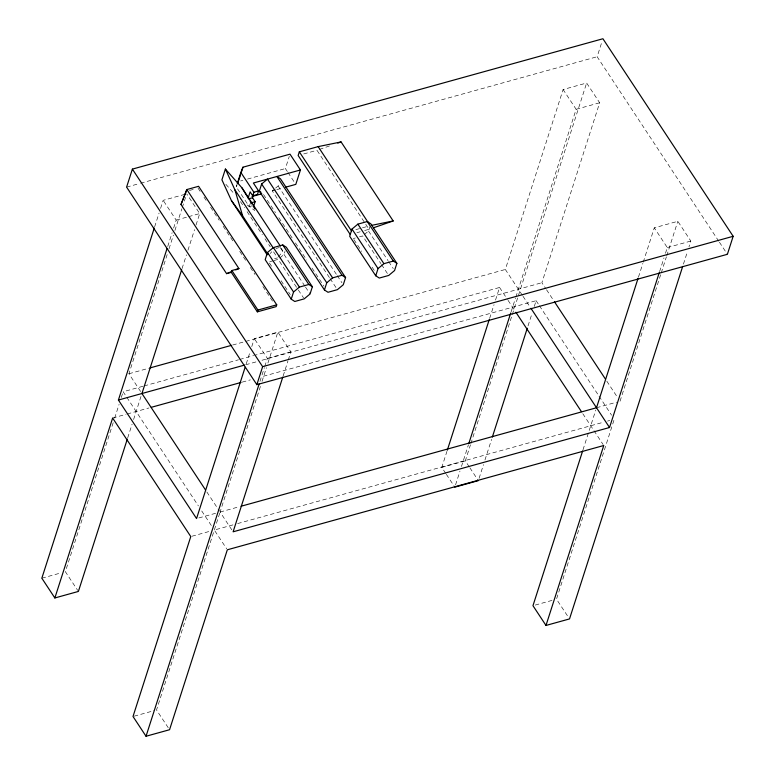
<?xml version="1.0" encoding="UTF-8"?>
<svg xmlns="http://www.w3.org/2000/svg" width="775" height="775" viewBox="0 0 775 775"><rect width="100%" height="100%" fill="white"/><g stroke="black" fill="none" stroke-linecap="round" stroke-linejoin="round"><path stroke-width="0.58" stroke-dasharray="3.88 2.91" d="M154.651 226.843L159.088 213.018M160.57 208.407L163.157 200.338L185.564 194.138M167.72 246.46L172.137 232.703M173.61 228.121L176.177 220.1L163.157 200.338M113.198 422.695L65.362 571.688L77.733 590.463M114.671 418.113L119.088 404.366M121.297 397.488L122.77 392.896M140.633 391.54L128.912 373.763L167.545 253.425M169.018 248.833L173.435 235.087M174.908 230.495L181.902 208.727M182.27 207.574L185.583 197.267M127.701 437.865L132.108 424.119M133.581 419.537L141.215 395.763M182.047 268.596L186.465 254.839M187.938 250.257L194.554 229.623M196.027 225.041L199.708 213.58L186.688 193.828M252.078 205.83L249.259 206.615L236.23 186.862L236.947 184.644M275.629 188.083L278.138 185.99L279.126 182.9M287.341 171.527L285.384 168.562L289.298 156.385M246.237 363.843L250.277 351.24M251.749 346.648L254.326 338.627L277.857 332.107L290.877 351.869L288.3 359.891M364.637 230.533L369.074 229.303L316.975 150.282L331.225 145.351M279.823 257.949L284.008 254.452L284.997 251.371M259.954 381.426L264.391 367.602M264.759 366.449L267.356 358.379L254.326 338.627M219.722 513.176L156.531 709.977L168.252 727.754M231.803 529.829L220.081 512.042L260.565 385.979M262.028 381.397L266.445 367.641M267.918 363.058L277.857 332.107M283.156 375.933L287.932 361.034M364.327 234.544L368.512 231.037L369.956 226.562M445.702 473.331L441.789 467.403L446.942 451.36M489.626 318.409L494.043 304.653M495.516 300.07L499.565 287.467L254.83 355.27M522.34 295.256L505.339 269.468L563.115 89.532L586.636 83.012L599.666 102.775L541.89 282.71L545.862 288.736M455.555 484.869L459.972 471.113M461.445 466.531L468.429 444.753M511.113 311.802L515.482 298.22M515.84 297.096L576.135 109.294L563.115 89.532M469.224 466.812L465.32 460.883L470.493 444.753M470.871 443.6L511.926 315.725M512.294 314.573L586.636 83.012M718.745 241.19L597.137 56.74L602.194 40.998M479.076 478.349L483.493 464.593M484.966 460.011L491.592 439.377M528.017 325.917L532.067 313.313M534.275 306.435L536.116 300.7L262.028 376.64M583.003 449.82L595.791 410.004M638.464 277.101L642.872 263.355M643.24 262.202L654.284 227.821L677.815 221.301L690.835 241.054L688.985 246.818M659.583 271.647L664.001 257.891M665.463 253.309L667.304 247.574L654.284 227.821M613.897 420.379L556.489 599.172L568.86 617.937M620.039 401.237L660.881 274.021M661.249 272.877L666.403 256.835M666.771 255.682L677.815 221.301M683.434 264.101L687.502 251.429M249.259 206.615L250.422 203.011M236.23 186.862L237.072 184.76M270.194 253.59L271.705 251.768M278.302 256.971L282.807 251.507L281.015 247.08L275.978 248.484M329.423 277.566L272.277 190.892L274.796 188.79M126.606 187.104L139.413 183.559M140.585 183.229L597.137 56.74M303.684 153.963L316.975 150.282M189.458 190.466L194.806 188.984M240.628 180.963L242.924 180.333M247.516 179.064L285.384 168.562M272.277 190.892L275.638 189.962M276.762 189.642L282.362 188.093M176.177 220.1L187.385 216.99M188.509 216.68L199.708 213.58M576.135 109.294L599.666 102.775M355.851 229.632L361.392 228.092M362.497 227.792L368.028 226.252M356.887 232.684L360.21 231.764M274.524 258.714L277.547 257.881M269.778 261.669L272.916 260.807M273.963 260.516L278.147 259.354L297.687 288.988M353.245 238.545L355.338 237.973M359.513 236.811L362.652 235.939L380.883 263.597M128.912 373.763L148.722 368.27M232.636 345.02L505.339 269.468M142.949 386.27L123.138 391.753L198.41 505.93M144.111 385.94L238.506 359.794M239.678 359.464L253.657 355.589M267.356 358.379L290.877 351.869M667.304 247.574L690.835 241.054M245.656 364.783L257.31 361.547M261.969 360.259L541.89 282.71M112.637 418.025L126.073 414.305M127.197 413.995L148.974 407.96M242.217 382.123L250.373 379.866M198.797 517.942L215.605 513.292M220.081 512.042L238.729 506.879M596.508 407.757L616.677 402.167M191.9 536.252L209.822 531.282M232.955 524.878L214.307 530.042L226.678 548.807M237.615 523.58L603.057 422.336M607.542 421.096L609.78 420.476M41.84 578.208L60.886 572.928M441.789 467.403L465.32 460.883M134.133 716.187L154.293 710.597M535.205 605.072L552.013 600.412M247.138 204.949L254.839 210.587M225.864 184.305L234.534 194.147M719.413 242.197L727.386 254.297M546.53 289.743L553.815 300.787M606.796 381.145L617.394 397.226M536.116 300.7L538.761 304.72M539.429 305.728L598.368 395.124M599.027 396.132L611.611 415.216M522.999 296.253L530.284 307.307M499.565 287.467L507.383 299.315M508.032 300.303L515.239 311.24M582.79 413.695L593.34 429.699M593.989 430.687L603.105 444.521M368.512 231.037L388.052 260.671M388.701 261.659L393.264 268.576M381.542 264.585L387.403 273.478M353.894 239.533L361.712 251.391M372.126 267.191L375.381 272.132M287.99 172.515L294.5 182.396M469.882 467.8L478.34 480.636M278.138 185.99L336.621 274.679M337.28 275.687L341.93 282.749M330.092 278.574L336.069 287.651M263.529 194.506L275.493 212.65M278.816 217.688L292.107 237.847M295.43 242.885L306.726 260.022M312.044 268.082L324.008 286.227M446.352 474.319L454.818 487.155M280.201 247.554L282.807 251.507M284.008 254.452L304.846 286.062M305.495 287.05L310.058 293.957M240.463 201.626L244.435 207.652M247.08 211.672L262.318 234.777M264.963 238.797L270.262 246.828M273.575 251.856L276.888 256.874M298.336 289.976L303.548 297.881M269.39 262.948L271.996 266.9M281.112 280.724L290.228 294.558M198.022 188.102L200.667 192.113M203.98 197.141L206.625 201.161M210.597 207.187L219.209 220.245M223.181 226.271L233.779 242.343M239.737 251.381L246.363 261.427M250.335 267.452L254.975 274.486M262.919 286.537L273.517 302.608M206.838 491.96L219.422 511.045M201.723 510.958L212.321 527.029"/><path stroke-width="1.16" d="M300.429 169.977L253.377 183.016L258.588 190.912L257.426 194.515L252.727 195.813L253.88 192.219L240.851 172.467L242.953 167.206L290.005 154.167L300.429 169.977L295.808 184.373L285.723 187.162M132.38 169.115L126.606 187.104L256.854 384.662L727.386 254.297L733.16 236.297L602.921 38.75L132.38 169.115L262.628 366.662L256.854 384.662M154.283 227.995L41.84 578.208L54.86 597.961L78.391 591.441L127.332 439.018M54.86 597.961L112.637 418.025L190.776 536.562L133.009 716.497L146.029 736.25L169.56 729.73L227.327 549.795L603.764 445.509L545.988 625.444L569.518 618.925L682.697 266.406M245.132 367.282L196.559 518.562L118.41 400.036L166.983 248.746M181.679 269.739L141.941 393.516L205.511 489.945M280.356 246.082L241.945 187.821L225.389 169.037L221.921 179.839L231.415 200.57L267.181 254.81M237.295 183.539L240.851 172.467M238.69 180.498L240.463 174.956M241.18 172.748L242.953 167.206M248.145 198.032L250.122 191.861L252.727 195.813M253.958 205.307L255.12 201.713L252.514 197.761L253.502 194.67M231.299 272.335L231.87 270.533L238.932 268.576L186.833 189.555L198.594 186.3L276.743 304.827L276.162 306.629L257.348 311.841L231.299 272.335L226.591 273.633L181.001 204.493L186.833 189.555L181.001 204.493M259.315 191.202L261.63 184.004L267.491 179.102L332.611 277.876L342.027 275.27L345.573 277.566L343.267 284.764L337.406 289.666L327.99 292.272L324.444 289.976L259.315 191.202L261.097 192.345M373.453 227.792L393.187 220.953L341.087 141.932L318.147 146.62L299.324 151.832L298.152 155.504L350.252 234.525M267.501 252.466L265.186 259.664L291.235 299.179L294.781 301.475L304.197 298.869L310.058 293.957L312.364 286.76L286.314 247.254L282.768 244.958L273.362 247.564L267.501 252.466L293.551 291.981L291.235 299.179M257.348 311.841L257.92 310.048L231.87 270.533M146.029 736.25L259.218 383.732M282.788 377.076L233.11 531.805L609.538 427.509L659.215 272.79M324.444 289.976L326.75 282.778L332.611 277.876M352.005 229.061L349.69 236.259L375.739 275.764L379.295 278.06L388.701 275.454L394.562 270.552L396.877 263.355L370.828 223.839L367.272 221.543L357.866 224.149L352.005 229.061L378.055 268.567L375.739 275.764M447.311 450.207L489.257 319.552M468.798 443.6L510.744 312.955M492.328 437.09L527.281 328.213M582.635 450.963L532.967 605.692L545.988 625.444M638.096 278.244L596.508 407.757L241.064 506.24M237.489 183.704L238.332 181.602M293.551 291.981L299.412 287.079L308.818 284.473L312.364 286.76M378.055 268.567L383.916 263.665L393.322 261.059L396.877 263.355M226.591 273.633L231.522 271.618M235.755 269.884L238.932 268.576M337.803 143.075L341.087 141.932M253.88 192.219L258.588 190.912M252.011 196.501L261.785 193.798M248.756 198.797L252.514 197.761M251.362 202.75L255.12 201.713M257.92 310.048L276.743 304.827M149.885 367.951L231.473 345.35M118.41 400.036L244.493 365.103M262.628 366.662L733.16 236.297M151.309 407.311L241.044 382.453M454.818 487.155L478.34 480.636M371.39 225.409L393.187 220.953M231.415 200.57L242.643 215.905L268.043 254.432M554.474 301.795L605.469 379.14M530.952 308.314L609.538 427.509M515.898 312.248L581.463 411.69M318.147 146.62L368.929 223.646M367.272 221.543L393.322 261.059M357.866 224.149L383.916 263.665M299.324 151.832L351.424 230.853M345.573 277.566L280.453 178.792L276.898 176.497L342.027 275.27M261.63 184.004L326.75 282.778M282.768 244.958L308.818 284.473M273.362 247.564L299.412 287.079M225.389 169.037L234.883 189.778L273.294 248.039M241.945 187.821L248.736 198.904M249.967 200.909L251.817 203.932M253.057 205.947L254.907 208.969M234.883 189.778L242.643 215.905"/></g></svg>
